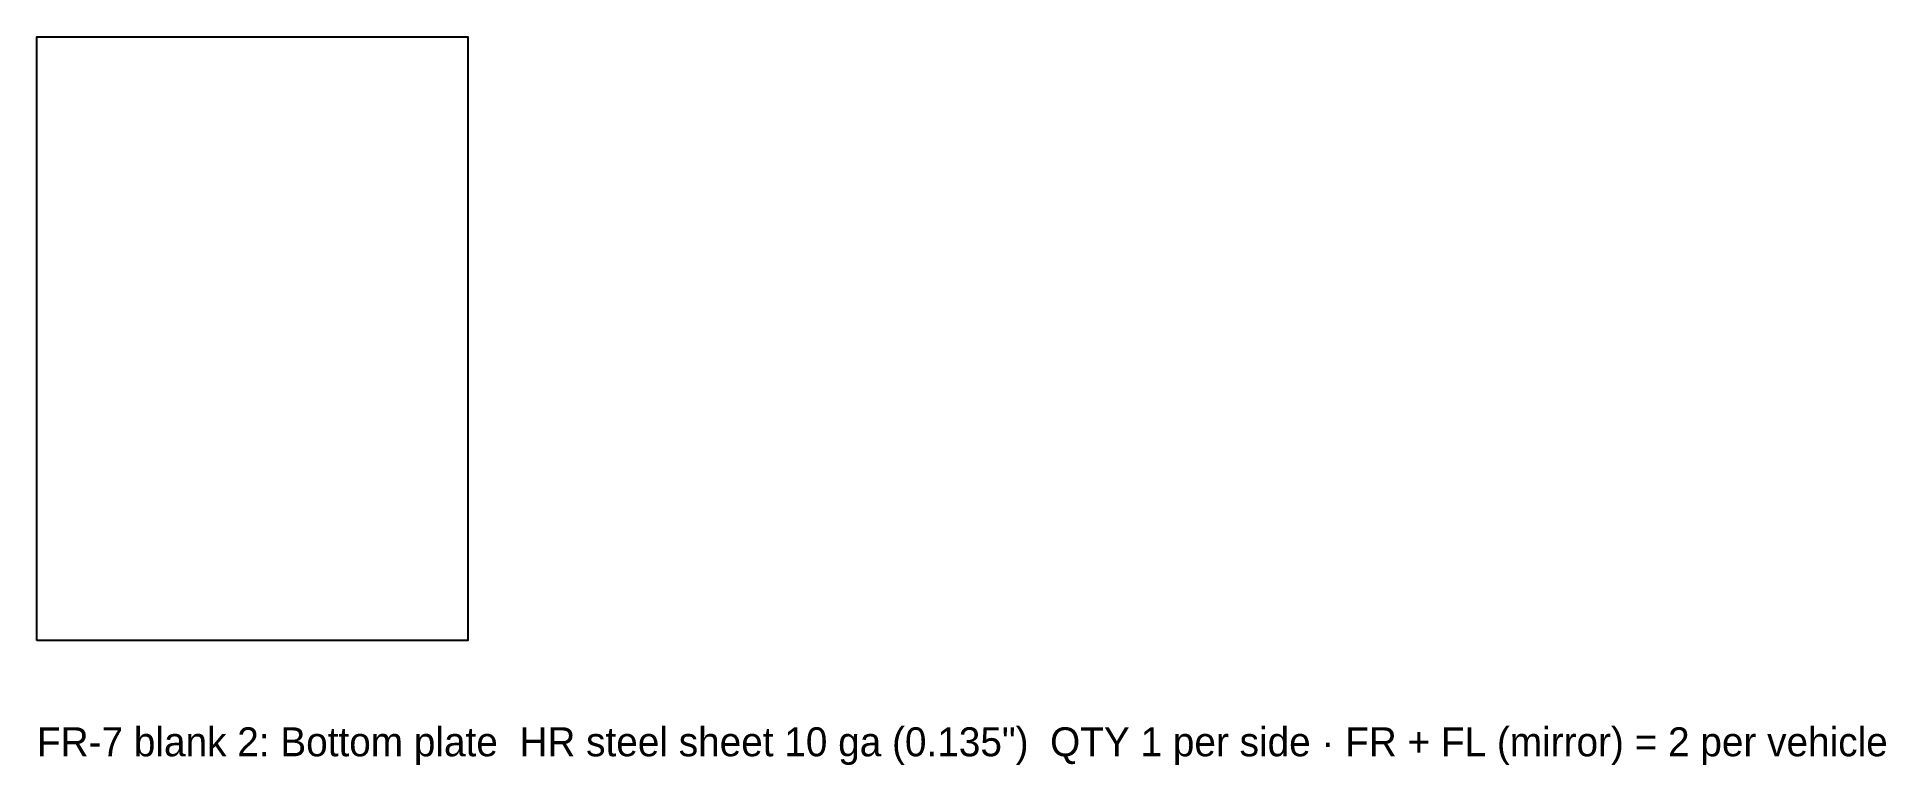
# Model space of a CAD drawing. Header units: inches. Extents: x 0 to 9.57, y -0.65 to 3.12.
import ezdxf

# ---------------------------------------------------------------- set-up
doc = ezdxf.new("R2010")
doc.units = ezdxf.units.IN
doc.header["$MEASUREMENT"] = 0
doc.layers.add('CUT', color=7, linetype='Continuous')
doc.layers.add('TEXT', color=3, linetype='Continuous')

msp = doc.modelspace()

# ---------------------------------------------------------------- linework, layer by layer
at = {"layer": 'CUT'}
msp.add_lwpolyline([(0, 0), (0, 3.125), (2.231, 3.125), (2.231, 0), (0, 0)], close=True, dxfattribs=at)

# ---------------------------------------------------------------- texts
at = {"layer": 'TEXT'}
msp.add_text('FR-7 blank 2: Bottom plate  HR steel sheet 10 ga (0.135")  QTY 1 per side · FR + FL (mirror) = 2 per vehicle', height=0.15, dxfattribs=at).set_placement((0, -0.6))

doc.saveas('drawing.dxf')
